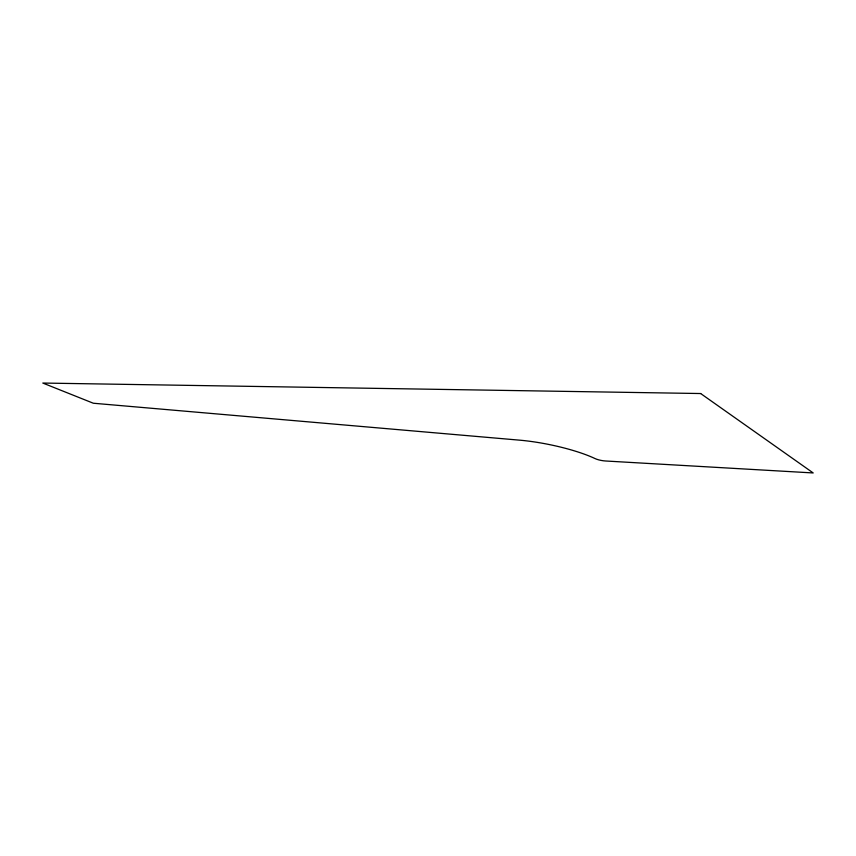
<?xml version="1.0" encoding="UTF-8"?>
<svg xmlns="http://www.w3.org/2000/svg" width="856" height="856" viewBox="0 0 856 856"><rect width="100%" height="100%" fill="white"/><g stroke="black" fill="none" stroke-linecap="round" stroke-linejoin="round"><path stroke-width="1.28" d="M700.657 393.535L42.8 383.049L93.336 403.23L519.763 440.177A61.664 12.733 11.6 0 1 595.155 458.623A8.068 1.712 11 0 0 605.481 460.988L813.2 472.951L700.657 393.535"/></g></svg>
